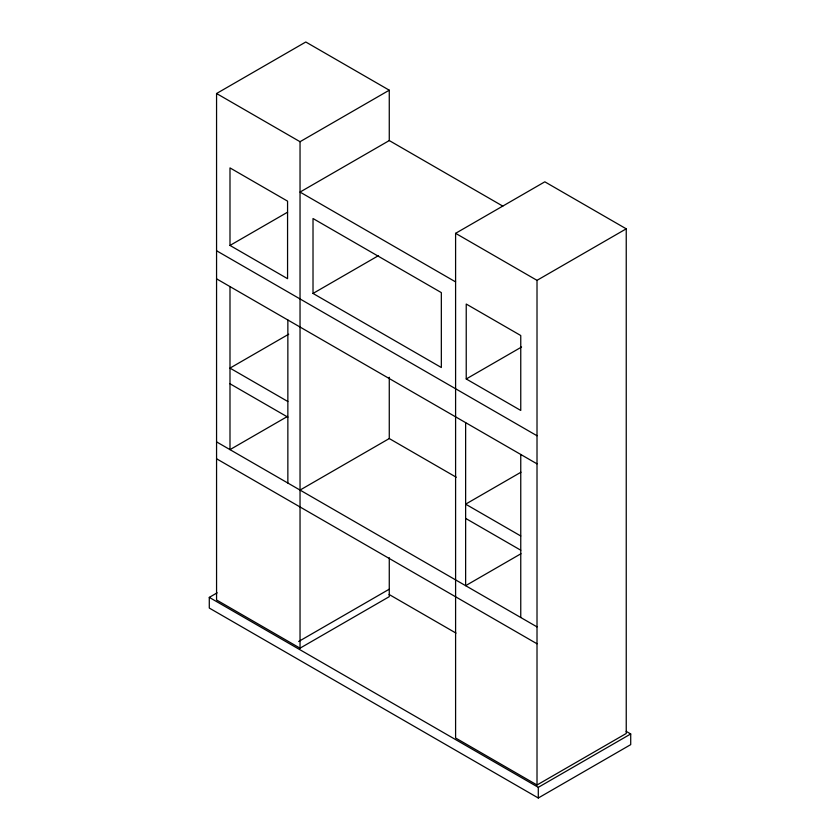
<?xml version="1.0" encoding="UTF-8"?>
<svg xmlns="http://www.w3.org/2000/svg" width="840" height="840" viewBox="0 0 840 840"><rect width="100%" height="100%" fill="white"/><g stroke="black" fill="none" stroke-linecap="round" stroke-linejoin="round"><path stroke-width="1.26" d="M389.267 557.728L389.267 596.663L300.038 648.175L216.562 599.981L216.562 93.513L305.792 42L389.267 90.195L389.267 140.564L502.803 206.115M216.562 93.513L300.038 141.708L389.267 90.195M389.267 140.564L300.038 192.077L455.595 281.894M229.992 245.438L287.564 278.681L287.564 201.149L229.992 167.905L229.992 245.438L287.595 212.184M313.016 293.444L441.336 367.521L441.336 292.614L313.016 218.526L313.016 293.444L378.525 255.623M455.595 233.331L544.824 181.818L626.241 228.827L626.241 733.477L537.012 785.001L455.595 737.993L455.595 233.331L537.012 280.34L626.241 228.827M288.719 334.205L229.992 368.109L287.858 401.52M287.595 416.378L229.992 449.631L229.992 286.587M466.231 378.966L520.758 410.445L520.758 335.528L466.231 304.048L466.231 378.966L521.577 347.014M300.038 490.077L389.267 438.554L456.257 477.236M626.178 731.356L630.714 733.971L630.714 744.639L538.293 798L209.286 608.055L209.286 597.376L217.182 592.82M520.979 472.206L465.633 504.157L520.758 535.983M298.651 641.508L389.267 589.187M520.979 553.728L465.633 585.679L465.633 422.636M209.286 597.376L538.293 787.332L630.714 733.971M216.562 250.751L537.012 435.761M216.562 278.838L537.012 463.848M465.633 518.385L520.758 550.211M229.992 383.775L287.858 417.175M216.562 441.882L537.012 626.892M216.562 458.776L537.012 643.787M389.067 594.457L455.994 633.098M538.293 787.332L538.293 798M537.012 280.34L537.012 785.001M520.758 454.461L520.758 617.505M389.267 377.255L389.267 438.554M300.038 141.708L300.038 648.175M287.858 319.998L287.858 483.042"/></g></svg>
